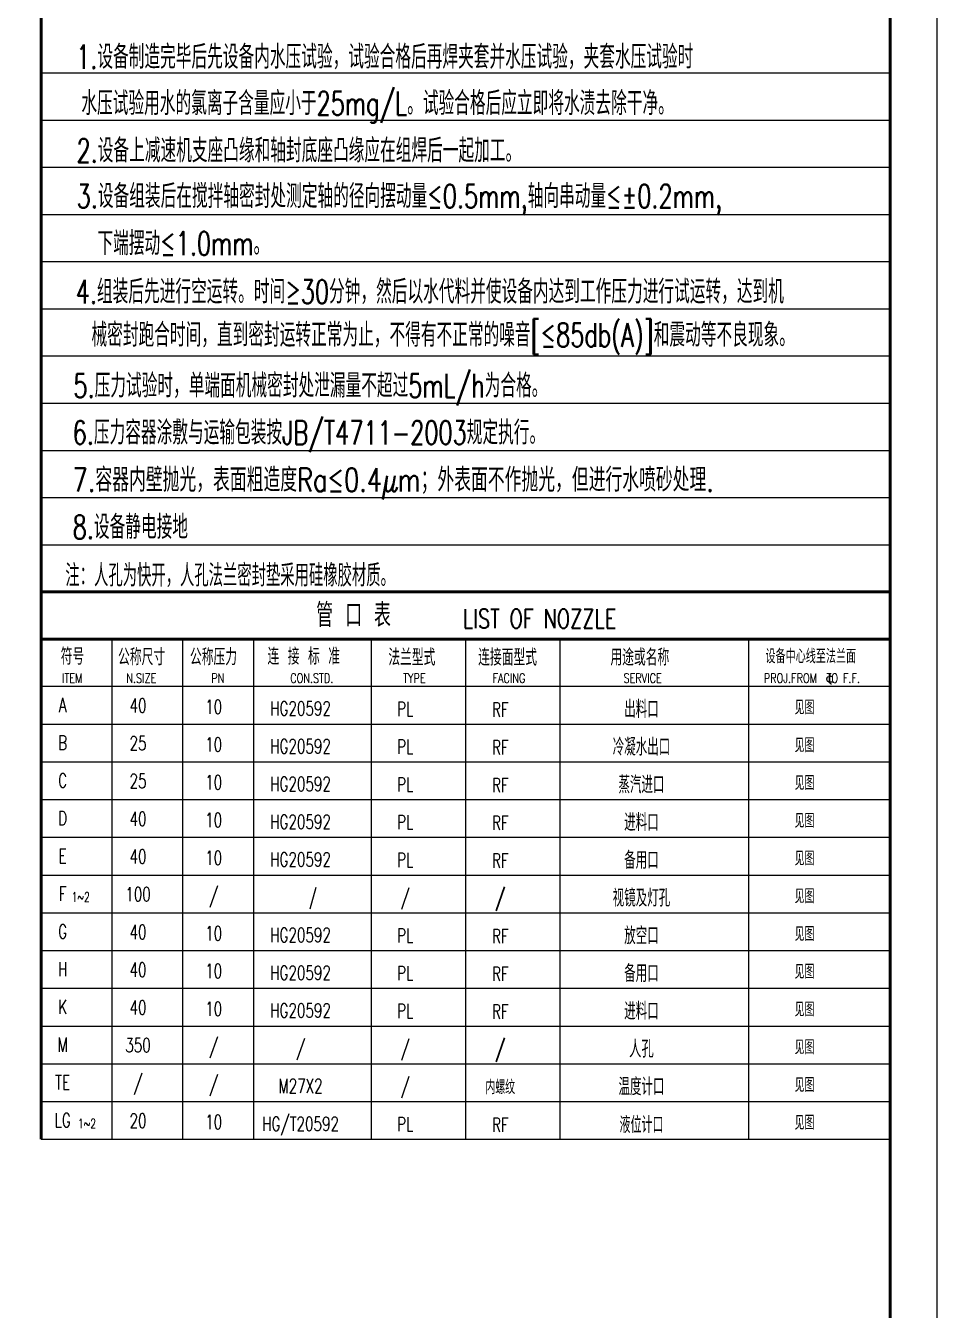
# Model space of a CAD drawing. Extents: x -5195 to 745, y -4429 to 3981.
# Drawn here: x -1187 to 745, y -1141 to 1581 of the extents above; entities that cross this region are included whole.
import ezdxf
from ezdxf.enums import TextEntityAlignment as Align

# ---------------------------------------------------------------- set-up
doc = ezdxf.new("R2010")
doc.units = 0
doc.header["$MEASUREMENT"] = 0
for name, color, linetype in [('3轮廓', 7, 'CONTINUOUS'), ('4文字、标注、剖面线', 5, 'CONTINUOUS'), ('4文字标注', 5, 'CONTINUOUS')]:
    doc.layers.add(name, color=color, linetype=linetype)
doc.styles.add('HZ', font='ROMANS.shx', dxfattribs={"width": 0.75, "bigfont": 'hmhz.shx'})
doc.styles.add('样式 2', font='ROMANS.shx', dxfattribs={"width": 0.75, "bigfont": 'hmhz.shx'})

# ---------------------------------------------------------------- blocks, each defined once
blk = doc.blocks.new('QW')
at = {"layer": '3轮廓'}
blk.add_line((30, -19), (30, -20), dxfattribs=at)
at = {"layer": '3轮廓', "const_width": 0.6}
for points in [[(0, 0), (0, -10)], [(180, -10), (0, -10)], [(0, -10), (0, -20)]]:
    blk.add_lwpolyline(points, dxfattribs=at)
at = {"layer": '4文字标注'}
for p, q in [((15, -10), (15, -20)), ((30, -10), (30, -19)), ((45, -10), (45, -20)), ((70, -10), (70, -20)), ((90, -10), (90, -20)), ((110, -10), (110, -20)), ((150, -10), (150, -20)), ((0, -20), (180, -20))]:
    blk.add_line(p, q, dxfattribs=at)
for points in [[(167.73, -17.97), (167.6, -17.96), (167.47, -17.95), (167.36, -17.95), (167.17, -17.94), (167.01, -17.97), (166.73, -18.05), (166.73, -18.05), (166.73, -18.05), (166.73, -18.05), (166.73, -18.05), (166.63, -18.16), (166.61, -18.19), (166.55, -18.32), (166.54, -18.35), (166.53, -18.46), (166.53, -18.5), (166.56, -18.64), (166.59, -18.72), (166.65, -18.82), (166.64, -18.83), (166.71, -18.89), (166.8, -18.94), (166.85, -18.97), (166.92, -18.99), (166.99, -19.01), (167.09, -19.02), (167.19, -19.04), (167.31, -19.04), (167.43, -19.05), (167.59, -19.04), (167.59, -19.04), (167.75, -19.04), (167.75, -19.04)], [(167.2, -17.43), (167.19, -17.69), (167.18, -17.8), (167.17, -18), (167.16, -18.24), (167.16, -18.31), (167.16, -18.48), (167.17, -18.63), (167.17, -18.78), (167.17, -18.88), (167.18, -18.98), (167.19, -19.07), (167.2, -19.16), (167.22, -19.24), (167.25, -19.31), (167.24, -19.33), (167.29, -19.37), (167.33, -19.42), (167.46, -19.48), (167.55, -19.49), (167.6, -19.5)]]:
    blk.add_lwpolyline(points, dxfattribs=at)
at = {"layer": '4文字标注', "style": 'HZ', "width": 0.75}
for s, height, p in [('管 口 表', 5, (58.32, -7.42)), ('LIST OF NOZZLE', 4, (89.4, -7.69)), ('符号', 3.5, (4.16, -15.42)), ('公称尺寸', 3.5, (16.32, -15.55)), ('公称压力', 3.5, (31.56, -15.55)), ('连 接 标 准', 3.5, (47.99, -15.43)), ('法兰型式', 3.5, (73.61, -15.62)), ('连接面型式', 3.5, (92.66, -15.62)), ('用途或名称', 3.5, (120.7, -15.62)), ('设备中心线至法兰面', 3, (153.56, -15.14)), ('ITEM', 2, (4.44, -19.28)), ('N.SIZE', 2, (18.07, -19.28)), ('PN', 2, (36.07, -19.28)), ('CON.STD.', 2, (52.81, -19.28)), ('TYPE', 2, (76.76, -19.28)), ('FACING', 2, (95.71, -19.28)), ('SERVICE', 2, (123.47, -19.28)), ('PROJ.FROM  TO F.F.', 2, (153.22, -19.28))]:
    blk.add_text(s, height=height, dxfattribs=at).set_placement(p)
blk = doc.blocks.new('1')
at = {"layer": '3轮廓', "const_width": 0.6}
blk.add_lwpolyline([(0, 0), (0, -8)], dxfattribs=at)
at = {"layer": '4文字标注'}
for p, q in [((0, 0), (180, 0)), ((15, 0), (15, -8)), ((30, 0), (30, -8)), ((45, 0), (45, -8)), ((70, 0), (70, -8)), ((90, 0), (90, -8)), ((110, 0), (110, -8)), ((150, 0), (150, -8)), ((180, -8), (180, 0)), ((0, -8), (180, -8))]:
    blk.add_line(p, q, dxfattribs=at)
at = {"layer": '3轮廓', "color": 5, "style": '样式 2', "width": 0.7}
for tag, p in [('J1', (4.57, -5.45)), ('J3', (20.55, -5.58)), ('J4', (36.58, -5.85)), ('J5', (55, -6.21)), ('J6', (77.18, -6.3)), ('J7', (97.35, -6.45)), ('J8', (127.28, -6.7)), ('J9', (161.86, -5.98))]:
    blk.add_attdef(tag, text='', height=3, dxfattribs=at).set_placement(p, align=Align.CENTER)
blk.add_attdef('J2', (7.81, -5.66), '', height=2, dxfattribs=at)

msp = doc.modelspace()

# ---------------------------------------------------------------- linework, layer by layer
at = {"layer": '3轮廓'}
msp.add_line((-1154.61705, 381.18614), (645.38295, 381.18614), dxfattribs=at)
msp.add_line((-1154.61705, 381.18614), (645.38295, 381.18614), dxfattribs=at)
msp.add_lwpolyline([(645.38295, 3881.18614, 6, 6, 0), (645.38295, -4328.81386, 6, 6, 0), (-4944.61705, -4328.81386, 6, 6, 0), (-4944.61705, 3881.18614, 6, 6, 0), (645.38295, 3881.18614, 6, 6, 0), (645.38295, -4328.81386, 0, 0, 0)], format="xyseb", dxfattribs=at)
at = {"layer": '3轮廓', "const_width": 6}
for points in [[(-1154.61705, 1881.18614), (-1154.61705, 381.18614)], [(645.38295, 381.18614), (-1154.61705, 381.18614)], [(645.38295, 381.18614), (-1154.61705, 381.18614)]]:
    msp.add_lwpolyline(points, dxfattribs=at)
at = {"layer": '3轮廓'}
msp.add_lwpolyline([(-1154.61705, 381.18614), (-1154.61705, 1581.18614)], dxfattribs=at)
msp.add_lwpolyline([(-1154.61705, 381.18614), (-1154.61705, 1581.18614)], dxfattribs=at)
at = {"layer": '4文字标注'}
for p, q in [((645.38295, 481.18614), (645.38295, 1581.18614)), ((-1154.61705, 1481.18614), (645.38295, 1481.18614)), ((-1154.61705, 1381.18614), (645.38295, 1381.18614)), ((-1154.61705, 1281.18614), (645.38295, 1281.18614)), ((-1154.61705, 1181.18614), (645.38295, 1181.18614)), ((-1154.61705, 1081.18614), (645.38295, 1081.18614)), ((-1154.61705, 981.18614), (645.38295, 981.18614)), ((-1154.61705, 881.18614), (645.38295, 881.18614)), ((-1154.61705, 781.18614), (645.38295, 781.18614)), ((-1154.61705, 681.18614), (645.38295, 681.18614)), ((-1154.61705, 581.18614), (645.38295, 581.18614)), ((-1154.61705, 481.18614), (645.38295, 481.18614)), ((-1154.61705, 381.18614), (645.38295, 381.18614)), ((-1154.61705, 381.18614), (645.38295, 381.18614))]:
    msp.add_line(p, q, dxfattribs=at)
msp.add_lwpolyline([(745.38295, -4428.81386), (745.38295, 3981.18614), (-5194.61705, 3981.18614), (-5194.61705, -4428.81386)], close=True, dxfattribs=at)

# ---------------------------------------------------------------- block references
at = {"layer": '4文字、标注、剖面线'}
ref = msp.add_blockref('1', (-1154.61705, -698.81386), dxfattribs=dict(at, xscale=10, yscale=10, zscale=10))
ref.add_attrib('J1', 'LG', dxfattribs={"height": 30, "style": '样式 2', "width": 0.7}).set_placement((-1108.93804, -753.35482), align=Align.CENTER)
ref.add_attrib('J2', '1~2', (-1076.55884, -755.4105), dxfattribs={"height": 20, "style": '样式 2', "width": 0.7})
ref.add_attrib('J3', '20', dxfattribs={"height": 30, "style": '样式 2', "width": 0.7}).set_placement((-949.12357, -754.56504), align=Align.CENTER)
ref.add_attrib('J4', '10', dxfattribs={"height": 30, "style": '样式 2', "width": 0.7}).set_placement((-788.79657, -757.32757), align=Align.CENTER)
ref.add_attrib('J5', 'HG/T20592', dxfattribs={"height": 30, "style": '样式 2', "width": 0.7}).set_placement((-604.61818, -760.95836), align=Align.CENTER)
ref.add_attrib('J6', 'PL', dxfattribs={"height": 30, "style": '样式 2', "width": 0.7}).set_placement((-382.77088, -761.85062), align=Align.CENTER)
ref.add_attrib('J8', '液位计口', dxfattribs={"height": 35, "style": '样式 2', "width": 0.7}).set_placement((118.16354, -765.76581), align=Align.CENTER)
ref.add_attrib('J7', 'RF', dxfattribs={"height": 30, "style": '样式 2', "width": 0.7}).set_placement((-181.12817, -763.33729), align=Align.CENTER)
ref.add_attrib('J9', '见图', dxfattribs={"height": 30, "style": '样式 2', "width": 0.7}).set_placement((463.94689, -758.58052), align=Align.CENTER)
at = {"layer": '4文字标注', "xscale": 9.999999999999991, "yscale": 9.999999999999991, "zscale": 9.999999999999991}
msp.add_blockref('QW', (-1154.61705, 381.18614), dxfattribs=at)
at = {"layer": '4文字标注'}
ref = msp.add_blockref('1', (-1154.61705, 181.18614), dxfattribs=dict(at, xscale=9.999999999999991, yscale=9.999999999999991, zscale=9.999999999999991))
ref.add_attrib('J1', 'A', dxfattribs={"layer": '3轮廓', "color": 5, "height": 30, "style": '样式 2', "width": 0.7}).set_placement((-1108.93804, 126.64518), align=Align.CENTER)
ref.add_attrib('J3', '40', dxfattribs={"layer": '3轮廓', "color": 5, "height": 30, "style": '样式 2', "width": 0.7}).set_placement((-949.12357, 125.43496), align=Align.CENTER)
ref.add_attrib('J4', '10', dxfattribs={"layer": '3轮廓', "color": 5, "height": 30, "style": '样式 2', "width": 0.7}).set_placement((-788.79657, 122.67243), align=Align.CENTER)
ref.add_attrib('J5', 'HG20592', dxfattribs={"layer": '3轮廓', "color": 5, "height": 30, "style": '样式 2', "width": 0.7}).set_placement((-604.61818, 119.04164), align=Align.CENTER)
ref.add_attrib('J6', 'PL', dxfattribs={"layer": '3轮廓', "color": 5, "height": 30, "style": '样式 2', "width": 0.7}).set_placement((-382.77088, 118.14938), align=Align.CENTER)
ref.add_attrib('J8', '出料口', dxfattribs={"layer": '3轮廓', "color": 5, "height": 36.666667, "style": '样式 2', "width": 0.7}).set_placement((118.16354, 114.23419), align=Align.CENTER)
ref.add_attrib('J7', 'RF', dxfattribs={"layer": '3轮廓', "color": 5, "height": 30, "style": '样式 2', "width": 0.7}).set_placement((-181.12817, 116.66271), align=Align.CENTER)
ref.add_attrib('J9', '见图', dxfattribs={"layer": '3轮廓', "color": 5, "height": 30, "style": '样式 2', "width": 0.7}).set_placement((463.94689, 121.41948), align=Align.CENTER)
ref = msp.add_blockref('1', (-1154.61705, 101.18614), dxfattribs=dict(at, xscale=9.999999999999991, yscale=9.999999999999991, zscale=9.999999999999991))
ref.add_attrib('J1', 'B', dxfattribs={"layer": '3轮廓', "color": 5, "height": 30, "style": '样式 2', "width": 0.7}).set_placement((-1108.93804, 46.64518), align=Align.CENTER)
ref.add_attrib('J3', '25', dxfattribs={"layer": '3轮廓', "color": 5, "height": 30, "style": '样式 2', "width": 0.7}).set_placement((-949.12357, 45.43496), align=Align.CENTER)
ref.add_attrib('J4', '10', dxfattribs={"layer": '3轮廓', "color": 5, "height": 30, "style": '样式 2', "width": 0.7}).set_placement((-788.79657, 42.67243), align=Align.CENTER)
ref.add_attrib('J5', 'HG20592', dxfattribs={"layer": '3轮廓', "color": 5, "height": 30, "style": '样式 2', "width": 0.7}).set_placement((-604.61818, 39.04164), align=Align.CENTER)
ref.add_attrib('J6', 'PL', dxfattribs={"layer": '3轮廓', "color": 5, "height": 30, "style": '样式 2', "width": 0.7}).set_placement((-382.77088, 38.14938), align=Align.CENTER)
ref.add_attrib('J8', '冷凝水出口', dxfattribs={"layer": '3轮廓', "color": 5, "height": 36.666667, "style": '样式 2', "width": 0.7}).set_placement((118.16354, 34.23419), align=Align.CENTER)
ref.add_attrib('J7', 'RF', dxfattribs={"layer": '3轮廓', "color": 5, "height": 30, "style": '样式 2', "width": 0.7}).set_placement((-181.12817, 36.66271), align=Align.CENTER)
ref.add_attrib('J9', '见图', dxfattribs={"layer": '3轮廓', "color": 5, "height": 30, "style": '样式 2', "width": 0.7}).set_placement((463.94689, 41.41948), align=Align.CENTER)
ref = msp.add_blockref('1', (-1154.61705, 21.18614), dxfattribs=dict(at, xscale=9.999999999999991, yscale=9.999999999999991, zscale=9.999999999999991))
ref.add_attrib('J1', 'C', dxfattribs={"layer": '3轮廓', "color": 5, "height": 30, "style": '样式 2', "width": 0.7}).set_placement((-1108.93804, -33.35482), align=Align.CENTER)
ref.add_attrib('J3', '25', dxfattribs={"layer": '3轮廓', "color": 5, "height": 30, "style": '样式 2', "width": 0.7}).set_placement((-949.12357, -34.56504), align=Align.CENTER)
ref.add_attrib('J4', '10', dxfattribs={"layer": '3轮廓', "color": 5, "height": 30, "style": '样式 2', "width": 0.7}).set_placement((-788.79657, -37.32757), align=Align.CENTER)
ref.add_attrib('J5', 'HG20592', dxfattribs={"layer": '3轮廓', "color": 5, "height": 30, "style": '样式 2', "width": 0.7}).set_placement((-604.61818, -40.95836), align=Align.CENTER)
ref.add_attrib('J6', 'PL', dxfattribs={"layer": '3轮廓', "color": 5, "height": 30, "style": '样式 2', "width": 0.7}).set_placement((-382.77088, -41.85062), align=Align.CENTER)
ref.add_attrib('J8', '蒸汽进口', dxfattribs={"layer": '3轮廓', "color": 5, "height": 36.666667, "style": '样式 2', "width": 0.7}).set_placement((118.16354, -45.76581), align=Align.CENTER)
ref.add_attrib('J7', 'RF', dxfattribs={"layer": '3轮廓', "color": 5, "height": 30, "style": '样式 2', "width": 0.7}).set_placement((-181.12817, -43.33729), align=Align.CENTER)
ref.add_attrib('J9', '见图', dxfattribs={"layer": '3轮廓', "color": 5, "height": 30, "style": '样式 2', "width": 0.7}).set_placement((463.94689, -38.58052), align=Align.CENTER)
ref = msp.add_blockref('1', (-1154.61705, -58.81386), dxfattribs=dict(at, xscale=9.999999999999991, yscale=9.999999999999991, zscale=9.999999999999991))
ref.add_attrib('J1', 'D', dxfattribs={"layer": '3轮廓', "color": 5, "height": 30, "style": '样式 2', "width": 0.7}).set_placement((-1108.93804, -113.35482), align=Align.CENTER)
ref.add_attrib('J3', '40', dxfattribs={"layer": '3轮廓', "color": 5, "height": 30, "style": '样式 2', "width": 0.7}).set_placement((-949.12357, -114.56504), align=Align.CENTER)
ref.add_attrib('J4', '10', dxfattribs={"layer": '3轮廓', "color": 5, "height": 30, "style": '样式 2', "width": 0.7}).set_placement((-788.79657, -117.32757), align=Align.CENTER)
ref.add_attrib('J5', 'HG20592', dxfattribs={"layer": '3轮廓', "color": 5, "height": 30, "style": '样式 2', "width": 0.7}).set_placement((-604.61818, -120.95836), align=Align.CENTER)
ref.add_attrib('J6', 'PL', dxfattribs={"layer": '3轮廓', "color": 5, "height": 30, "style": '样式 2', "width": 0.7}).set_placement((-382.77088, -121.85062), align=Align.CENTER)
ref.add_attrib('J8', '进料口', dxfattribs={"layer": '3轮廓', "color": 5, "height": 36.666667, "style": '样式 2', "width": 0.7}).set_placement((118.16354, -125.76581), align=Align.CENTER)
ref.add_attrib('J7', 'RF', dxfattribs={"layer": '3轮廓', "color": 5, "height": 30, "style": '样式 2', "width": 0.7}).set_placement((-181.12817, -123.33729), align=Align.CENTER)
ref.add_attrib('J9', '见图', dxfattribs={"layer": '3轮廓', "color": 5, "height": 30, "style": '样式 2', "width": 0.7}).set_placement((463.94689, -118.58052), align=Align.CENTER)
ref = msp.add_blockref('1', (-1154.61705, -138.81386), dxfattribs=dict(at, xscale=9.999999999999991, yscale=9.999999999999991, zscale=9.999999999999991))
ref.add_attrib('J1', 'E', dxfattribs={"layer": '3轮廓', "color": 5, "height": 30, "style": '样式 2', "width": 0.7}).set_placement((-1108.93804, -193.35482), align=Align.CENTER)
ref.add_attrib('J3', '40', dxfattribs={"layer": '3轮廓', "color": 5, "height": 30, "style": '样式 2', "width": 0.7}).set_placement((-949.12357, -194.56504), align=Align.CENTER)
ref.add_attrib('J4', '10', dxfattribs={"layer": '3轮廓', "color": 5, "height": 30, "style": '样式 2', "width": 0.7}).set_placement((-788.79657, -197.32757), align=Align.CENTER)
ref.add_attrib('J5', 'HG20592', dxfattribs={"layer": '3轮廓', "color": 5, "height": 30, "style": '样式 2', "width": 0.7}).set_placement((-604.61818, -200.95836), align=Align.CENTER)
ref.add_attrib('J6', 'PL', dxfattribs={"layer": '3轮廓', "color": 5, "height": 30, "style": '样式 2', "width": 0.7}).set_placement((-382.77088, -201.85062), align=Align.CENTER)
ref.add_attrib('J8', '备用口', dxfattribs={"layer": '3轮廓', "color": 5, "height": 36.666667, "style": '样式 2', "width": 0.7}).set_placement((118.16354, -205.76581), align=Align.CENTER)
ref.add_attrib('J7', 'RF', dxfattribs={"layer": '3轮廓', "color": 5, "height": 30, "style": '样式 2', "width": 0.7}).set_placement((-181.12817, -203.33729), align=Align.CENTER)
ref.add_attrib('J9', '见图', dxfattribs={"layer": '3轮廓', "color": 5, "height": 30, "style": '样式 2', "width": 0.7}).set_placement((463.94689, -198.58052), align=Align.CENTER)
ref = msp.add_blockref('1', (-1154.61705, -218.81386), dxfattribs=dict(at, xscale=9.999999999999991, yscale=9.999999999999991, zscale=9.999999999999991))
ref.add_attrib('J1', 'F', dxfattribs={"layer": '3轮廓', "color": 5, "height": 30, "style": '样式 2', "width": 0.7}).set_placement((-1108.93804, -273.35482), align=Align.CENTER)
ref.add_attrib('J2', '1~2', (-1089.83979, -275.4105), dxfattribs={"layer": '3轮廓', "color": 5, "height": 20, "style": '样式 2', "width": 0.7})
ref.add_attrib('J3', '100', dxfattribs={"layer": '3轮廓', "color": 5, "height": 30, "style": '样式 2', "width": 0.7}).set_placement((-949.12357, -274.56504), align=Align.CENTER)
ref.add_attrib('J4', '/', dxfattribs={"layer": '3轮廓', "color": 5, "height": 30, "style": '样式 2', "width": 0.7}).set_placement((-788.79657, -277.32757), align=Align.CENTER)
ref.add_attrib('J5', '/', dxfattribs={"layer": '3轮廓', "color": 5, "height": 30, "style": '样式 2', "width": 0.55}).set_placement((-578.48264, -280.95836), align=Align.CENTER)
ref.add_attrib('J6', '/', dxfattribs={"layer": '3轮廓', "color": 5, "height": 30, "style": '样式 2', "width": 0.7}).set_placement((-382.77088, -281.85062), align=Align.CENTER)
ref.add_attrib('J8', '视镜及灯孔', dxfattribs={"layer": '3轮廓', "color": 5, "height": 36.666667, "style": '样式 2', "width": 0.7}).set_placement((118.16354, -285.76581), align=Align.CENTER)
ref.add_attrib('J7', '/', dxfattribs={"layer": '3轮廓', "color": 5, "height": 33.33333, "style": '样式 2', "width": 0.7}).set_placement((-181.12817, -283.33729), align=Align.CENTER)
ref.add_attrib('J9', '见图', dxfattribs={"layer": '3轮廓', "color": 5, "height": 30, "style": '样式 2', "width": 0.7}).set_placement((463.94689, -278.58052), align=Align.CENTER)
ref = msp.add_blockref('1', (-1154.61705, -298.81386), dxfattribs=dict(at, xscale=9.999999999999991, yscale=9.999999999999991, zscale=9.999999999999991))
ref.add_attrib('J1', 'G', dxfattribs={"layer": '3轮廓', "color": 5, "height": 30, "style": '样式 2', "width": 0.7}).set_placement((-1108.93804, -353.35482), align=Align.CENTER)
ref.add_attrib('J3', '40', dxfattribs={"layer": '3轮廓', "color": 5, "height": 30, "style": '样式 2', "width": 0.7}).set_placement((-949.12357, -354.56504), align=Align.CENTER)
ref.add_attrib('J4', '10', dxfattribs={"layer": '3轮廓', "color": 5, "height": 30, "style": '样式 2', "width": 0.7}).set_placement((-788.79657, -357.32757), align=Align.CENTER)
ref.add_attrib('J5', 'HG20592', dxfattribs={"layer": '3轮廓', "color": 5, "height": 30, "style": '样式 2', "width": 0.7}).set_placement((-604.61818, -360.95836), align=Align.CENTER)
ref.add_attrib('J6', 'PL', dxfattribs={"layer": '3轮廓', "color": 5, "height": 30, "style": '样式 2', "width": 0.7}).set_placement((-382.77088, -361.85062), align=Align.CENTER)
ref.add_attrib('J8', '放空口', dxfattribs={"layer": '3轮廓', "color": 5, "height": 36.666667, "style": '样式 2', "width": 0.7}).set_placement((118.16354, -365.76581), align=Align.CENTER)
ref.add_attrib('J7', 'RF', dxfattribs={"layer": '3轮廓', "color": 5, "height": 30, "style": '样式 2', "width": 0.7}).set_placement((-181.12817, -363.33729), align=Align.CENTER)
ref.add_attrib('J9', '见图', dxfattribs={"layer": '3轮廓', "color": 5, "height": 30, "style": '样式 2', "width": 0.7}).set_placement((463.94689, -358.58052), align=Align.CENTER)
ref = msp.add_blockref('1', (-1154.61705, -378.81386), dxfattribs=dict(at, xscale=9.999999999999991, yscale=9.999999999999991, zscale=9.999999999999991))
ref.add_attrib('J1', 'H', dxfattribs={"layer": '3轮廓', "color": 5, "height": 30, "style": '样式 2', "width": 0.7}).set_placement((-1108.93804, -433.35482), align=Align.CENTER)
ref.add_attrib('J3', '40', dxfattribs={"layer": '3轮廓', "color": 5, "height": 30, "style": '样式 2', "width": 0.7}).set_placement((-949.12357, -434.56504), align=Align.CENTER)
ref.add_attrib('J4', '10', dxfattribs={"layer": '3轮廓', "color": 5, "height": 30, "style": '样式 2', "width": 0.7}).set_placement((-788.79657, -437.32757), align=Align.CENTER)
ref.add_attrib('J5', 'HG20592', dxfattribs={"layer": '3轮廓', "color": 5, "height": 30, "style": '样式 2', "width": 0.7}).set_placement((-604.61818, -440.95836), align=Align.CENTER)
ref.add_attrib('J6', 'PL', dxfattribs={"layer": '3轮廓', "color": 5, "height": 30, "style": '样式 2', "width": 0.7}).set_placement((-382.77088, -441.85062), align=Align.CENTER)
ref.add_attrib('J8', '备用口', dxfattribs={"layer": '3轮廓', "color": 5, "height": 36.666667, "style": '样式 2', "width": 0.7}).set_placement((118.16354, -445.76581), align=Align.CENTER)
ref.add_attrib('J7', 'RF', dxfattribs={"layer": '3轮廓', "color": 5, "height": 30, "style": '样式 2', "width": 0.7}).set_placement((-181.12817, -443.33729), align=Align.CENTER)
ref.add_attrib('J9', '见图', dxfattribs={"layer": '3轮廓', "color": 5, "height": 30, "style": '样式 2', "width": 0.7}).set_placement((463.94689, -438.58052), align=Align.CENTER)
ref = msp.add_blockref('1', (-1154.61705, -458.81386), dxfattribs=dict(at, xscale=9.999999999999991, yscale=9.999999999999991, zscale=9.999999999999991))
ref.add_attrib('J1', 'K', dxfattribs={"layer": '3轮廓', "color": 5, "height": 30, "style": '样式 2', "width": 0.7}).set_placement((-1108.93804, -513.35482), align=Align.CENTER)
ref.add_attrib('J3', '40', dxfattribs={"layer": '3轮廓', "color": 5, "height": 30, "style": '样式 2', "width": 0.7}).set_placement((-949.12357, -514.56504), align=Align.CENTER)
ref.add_attrib('J4', '10', dxfattribs={"layer": '3轮廓', "color": 5, "height": 30, "style": '样式 2', "width": 0.7}).set_placement((-788.79657, -517.32757), align=Align.CENTER)
ref.add_attrib('J5', 'HG20592', dxfattribs={"layer": '3轮廓', "color": 5, "height": 30, "style": '样式 2', "width": 0.7}).set_placement((-604.61818, -520.95836), align=Align.CENTER)
ref.add_attrib('J6', 'PL', dxfattribs={"layer": '3轮廓', "color": 5, "height": 30, "style": '样式 2', "width": 0.7}).set_placement((-382.77088, -521.85062), align=Align.CENTER)
ref.add_attrib('J8', '进料口', dxfattribs={"layer": '3轮廓', "color": 5, "height": 36.666667, "style": '样式 2', "width": 0.7}).set_placement((118.16354, -525.76581), align=Align.CENTER)
ref.add_attrib('J7', 'RF', dxfattribs={"layer": '3轮廓', "color": 5, "height": 30, "style": '样式 2', "width": 0.7}).set_placement((-181.12817, -523.33729), align=Align.CENTER)
ref.add_attrib('J9', '见图', dxfattribs={"layer": '3轮廓', "color": 5, "height": 30, "style": '样式 2', "width": 0.7}).set_placement((463.94689, -518.58052), align=Align.CENTER)
ref = msp.add_blockref('1', (-1154.61705, -538.81386), dxfattribs=dict(at, xscale=9.999999999999991, yscale=9.999999999999991, zscale=9.999999999999991))
ref.add_attrib('J1', 'M', dxfattribs={"layer": '3轮廓', "color": 5, "height": 30, "style": '样式 2', "width": 0.7}).set_placement((-1108.93804, -593.35482), align=Align.CENTER)
ref.add_attrib('J3', '350', dxfattribs={"layer": '3轮廓', "color": 5, "height": 30, "style": '样式 2', "width": 0.7}).set_placement((-949.12357, -594.56504), align=Align.CENTER)
ref.add_attrib('J4', '/', dxfattribs={"layer": '3轮廓', "color": 5, "height": 30, "style": '样式 2', "width": 0.7}).set_placement((-788.79657, -597.32757), align=Align.CENTER)
ref.add_attrib('J5', '/', dxfattribs={"layer": '3轮廓', "color": 5, "height": 30, "style": '样式 2', "width": 0.7}).set_placement((-604.61818, -600.95836), align=Align.CENTER)
ref.add_attrib('J6', '/', dxfattribs={"layer": '3轮廓', "color": 5, "height": 30, "style": '样式 2', "width": 0.7}).set_placement((-382.77088, -601.85062), align=Align.CENTER)
ref.add_attrib('J8', '人孔', dxfattribs={"layer": '3轮廓', "color": 5, "height": 36.666667, "style": '样式 2', "width": 0.75}).set_placement((118.16354, -605.76581), align=Align.CENTER)
ref.add_attrib('J7', '/', dxfattribs={"layer": '3轮廓', "color": 5, "height": 33.33333, "style": '样式 2', "width": 0.7}).set_placement((-181.12817, -603.33729), align=Align.CENTER)
ref.add_attrib('J9', '见图', dxfattribs={"layer": '3轮廓', "color": 5, "height": 30, "style": '样式 2', "width": 0.7}).set_placement((463.94689, -598.58052), align=Align.CENTER)
ref = msp.add_blockref('1', (-1154.61705, -618.81386), dxfattribs=dict(at, xscale=9.999999999999991, yscale=9.999999999999991, zscale=9.999999999999991))
ref.add_attrib('J1', 'TE', dxfattribs={"layer": '3轮廓', "color": 5, "height": 30, "style": '样式 2', "width": 0.7}).set_placement((-1108.93804, -673.35482), align=Align.CENTER)
ref.add_attrib('J3', '/', dxfattribs={"layer": '3轮廓', "color": 5, "height": 30, "style": '样式 2', "width": 0.7}).set_placement((-949.12357, -674.56504), align=Align.CENTER)
ref.add_attrib('J4', '/', dxfattribs={"layer": '3轮廓', "color": 5, "height": 30, "style": '样式 2', "width": 0.7}).set_placement((-788.79657, -677.32757), align=Align.CENTER)
ref.add_attrib('J5', 'M27X2', dxfattribs={"layer": '3轮廓', "color": 5, "height": 30, "style": '样式 2', "width": 0.7}).set_placement((-604.61818, -680.95836), align=Align.CENTER)
ref.add_attrib('J6', '/', dxfattribs={"layer": '3轮廓', "color": 5, "height": 30, "style": '样式 2', "width": 0.7}).set_placement((-382.77088, -681.85062), align=Align.CENTER)
ref.add_attrib('J8', '温度计口', dxfattribs={"layer": '3轮廓', "color": 5, "height": 36.666667, "style": '样式 2', "width": 0.7}).set_placement((118.16354, -685.76581), align=Align.CENTER)
ref.add_attrib('J7', '内螺纹', dxfattribs={"layer": '3轮廓', "color": 5, "height": 30, "style": '样式 2', "width": 0.7}).set_placement((-181.12817, -683.33729), align=Align.CENTER)
ref.add_attrib('J9', '见图', dxfattribs={"layer": '3轮廓', "color": 5, "height": 30, "style": '样式 2', "width": 0.7}).set_placement((463.94689, -678.58052), align=Align.CENTER)

# ---------------------------------------------------------------- texts
at = {"layer": '4文字、标注、剖面线', "style": '样式 2', "width": 0.68}
msp.add_text('  注：人孔为快开，人孔法兰密封垫采用硅橡胶材质。', height=47.0204766, dxfattribs=at).set_placement((-1147.02509, 392.60362))
at = {"layer": '4文字标注', "style": '样式 2'}
for s, width, p in [('1.设备制造完毕后先设备内水压试验，试验合格后再焊夹套并水压试验，夹套水压试验时', 0.7, (-1080.37305, 1489.967)), ('水压试验用水的氯离子含量应小于25mg/L。试验合格后应立即将水渍去除干净。', 0.7, (-1069.26075, 1391.66243)), ('2.设备上减速机支座凸缘和轴封底座凸缘应在组焊后一起加工。', 0.7, (-1079.5011, 1291.5469)), ('3.设备组装后在搅拌轴密封处测定轴的径向摆动量≤0.5mm,轴向串动量≤%%p0.2mm,', 0.7, (-1079.23224, 1194.83995)), ('下端摆动≤1.0mm。', 0.7, (-1035.19209, 1094.83995)), ('4.组装后先进行空运转。时间≥30分钟，然后以水代料并使设备内达到工作压力进行试运转，达到机', 0.7, (-1081.17252, 992.33995)), ('械密封跑合时间，直到密封运转正常为止，不得有不正常的噪音[≤85db(A)]和震动等不良现象。', 0.7, (-1047.83918, 900.67328)), ('5.压力试验时，单端面机械密封处泄漏量不超过5mL/h为合格。', 0.7, (-1086.17252, 793.17328)), ('6.压力容器涂敷与运输包装按JB/T4711-2003规定执行。               ', 0.7, (-1087.69909, 693.68616)), ('7.容器内壁抛光，表面粗造度Ra≤0.4μm；外表面不作抛光，但进行水喷砂处理.', 0.75, (-1087.69909, 593.68616)), ('8.设备静电接地               ', 0.7, (-1087.69909, 493.68616))]:
    msp.add_text(s, height=50, dxfattribs=dict(at, width=width)).set_placement(p)

doc.saveas('drawing.dxf')
